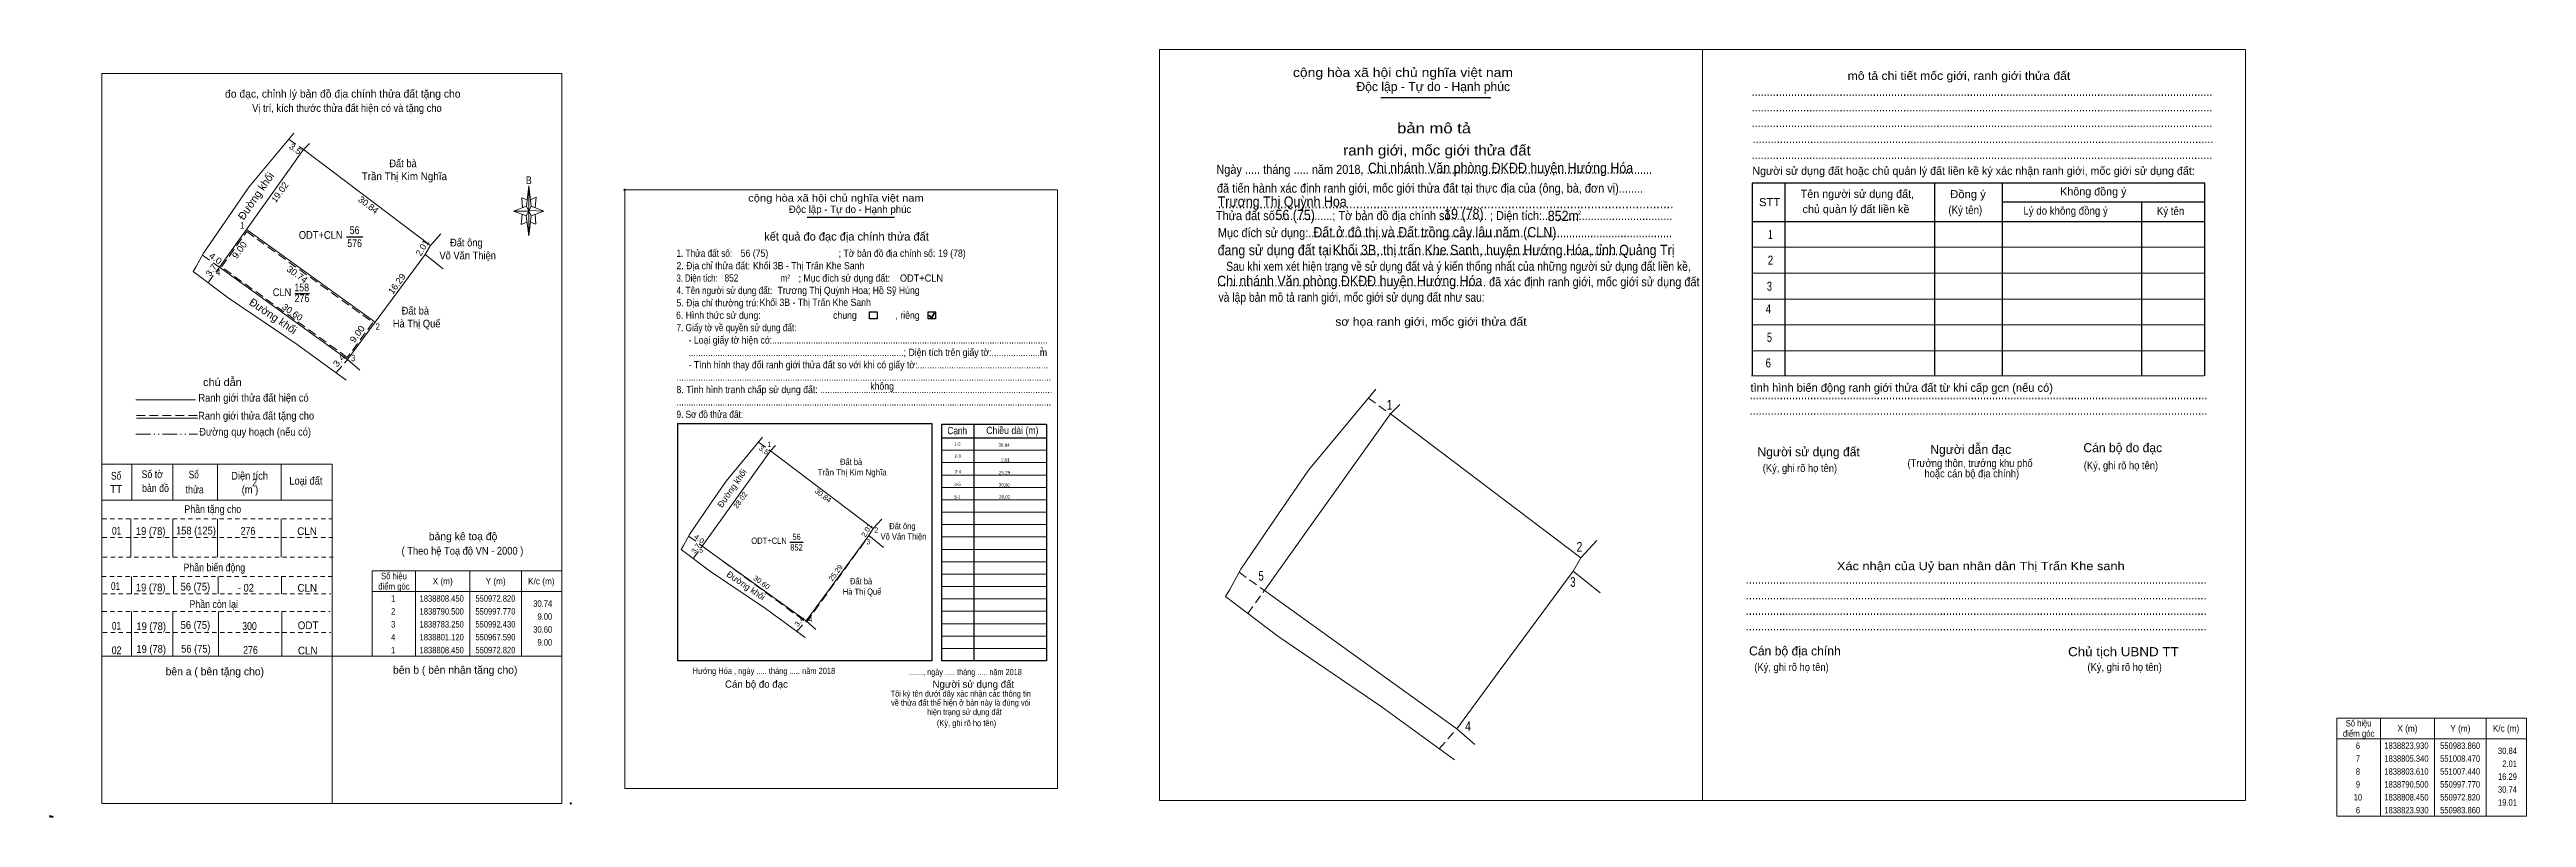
# Model space of a CAD drawing. Header units: metres. Extents: x 550494 to 551512, y 1838712 to 1838862.
# Drawn here: x 551032.4 to 551512.2, y 1838713 to 1838861.8 of the extents above; entities that cross this region are included whole.
import ezdxf
from ezdxf.enums import TextEntityAlignment as Align

# ---------------------------------------------------------------- set-up
doc = ezdxf.new("R2010")
doc.units = ezdxf.units.M
doc.header["$LTSCALE"] = 0.56
doc.header["$PDMODE"] = 32
doc.header["$PDSIZE"] = 0.28
for name, pattern in [('DASH_DOUBLE_DOT', [9.2, 5, -1.2, 0.3, -1.2, 0.3, -1.2]), ('DOTTED', [1.5, 0.3, -1.2]), ('MEDIUM_DASHED', [4.5, 3, -1.5]), ('SHORT_DASHED', [2.7, 1.5, -1.2])]:
    doc.linetypes.add(name, pattern=pattern)
for name, color, linetype, lineweight in [('1', 7, 'DOTTED', 13), ('10', 7, 'Continuous', 13), ('5', 7, 'Continuous', 13), ('63', 7, 'Continuous', 13), ('7', 7, 'Continuous', 13)]:
    doc.layers.add(name, color=color, linetype=linetype, lineweight=lineweight)
for name, color, linetype in [('25', 7, 'Continuous'), ('30', 7, 'Continuous'), ('6', 7, 'Continuous')]:
    doc.layers.add(name, color=color, linetype=linetype)

msp = doc.modelspace()

# ---------------------------------------------------------------- linework, layer by layer
at = {"layer": '1', "linetype": 'Continuous'}
msp.add_line((551042.64, 1838774.43), (551087.04, 1838774.43), dxfattribs=at)
at = {"layer": '1', "linetype": 'SHORT_DASHED'}
for p, q in [((551042.64, 1838770.83), (551087.04, 1838770.83)), ((551042.64, 1838767.23), (551087.24, 1838767.23)), ((551042.74, 1838763.43), (551087.34, 1838763.43)), ((551042.54, 1838759.67), (551087.14, 1838759.67)), ((551042.62, 1838752.89), (551086.77, 1838752.89)), ((551042.74, 1838756.33), (551086.9, 1838756.33)), ((551042.74, 1838748.83), (551086.89, 1838748.83))]:
    msp.add_line(p, q, dxfattribs=at)
at = {"layer": '1', "linetype": 'Continuous'}
msp.add_lwpolyline([(551042.55, 1838857.15), (551131.6, 1838857.15), (551131.6, 1838715.65), (551042.55, 1838715.65)], close=True, dxfattribs=at)
at = {"layer": '10'}
for p, q in [((551070.99, 1838835.11), (551079.68, 1838845.59)), ((551082.76, 1838843.59), (551081.55, 1838842.38)), ((551070.51, 1838826.9), (551095.46, 1838808.95)), ((551106.16, 1838823.79), (551108.21, 1838826.03)), ((551060.81, 1838819.71), (551062.22, 1838822.32)), ((551065.28, 1838819.57), (551090.12, 1838801.7)), ((551105.13, 1838822.06), (551108.64, 1838819.25)), ((551080.36, 1838804.6), (551089.84, 1838797.7)), ((551092.46, 1838799.65), (551090.12, 1838801.7)), ((551276.26, 1838780.27), (551289.3, 1838795.99)), ((551293.92, 1838792.99), (551292.1, 1838791.18)), ((551163.46, 1838778.15), (551170.5, 1838786.64)), ((551172.99, 1838785.02), (551172.01, 1838784.04)), ((551155.21, 1838765.68), (551156.35, 1838767.78)), ((551191.1, 1838767.58), (551193.95, 1838765.3)), ((551191.94, 1838768.98), (551193.61, 1838770.79)), ((551329.02, 1838763.29), (551332.1, 1838766.65)), ((551158.83, 1838765.56), (551178.95, 1838751.09)), ((551261, 1838757.17), (551263.11, 1838761.08)), ((551327.48, 1838760.7), (551332.74, 1838756.48)), ((551171.04, 1838753.44), (551178.72, 1838747.85)), ((551267.7, 1838756.96), (551304.96, 1838730.16)), ((551180.84, 1838749.42), (551178.95, 1838751.09)), ((551290.32, 1838734.5), (551304.54, 1838724.16)), ((551308.47, 1838727.08), (551304.96, 1838730.16))]:
    msp.add_line(p, q, dxfattribs=at)
at = {"layer": '10', "linetype": 'MEDIUM_DASHED'}
for p, q in [((551078.7, 1838844.41), (551081.55, 1838842.38)), ((551062, 1838821.91), (551065.28, 1838819.57)), ((551063.13, 1838816.59), (551065.28, 1838819.57)), ((551087.87, 1838799.13), (551090.12, 1838801.7)), ((551287.83, 1838794.22), (551292.1, 1838791.18)), ((551169.7, 1838785.68), (551172.01, 1838784.04)), ((551156.18, 1838767.46), (551158.83, 1838765.56)), ((551157.08, 1838763.15), (551158.83, 1838765.56)), ((551262.78, 1838760.47), (551267.7, 1838756.96)), ((551264.48, 1838752.49), (551267.7, 1838756.96)), ((551177.13, 1838749), (551178.95, 1838751.09)), ((551301.58, 1838726.3), (551304.96, 1838730.16))]:
    msp.add_line(p, q, dxfattribs=at)
at = {"layer": '10', "lineweight": 25}
for p, q in [((551089.92, 1838825.5), (551093.05, 1838825.5)), ((551079.88, 1838814.49), (551082.72, 1838814.49)), ((551175.81, 1838766.33), (551178.35, 1838766.33))]:
    msp.add_line(p, q, dxfattribs=at)
at = {"layer": '10'}
for points in [[(551081.55, 1838842.38), (551070.51, 1838826.9), (551065.28, 1838819.57)], [(551081.55, 1838842.38), (551106.16, 1838823.79), (551105.13, 1838822.06)], [(551070.99, 1838835.11), (551067.03, 1838829.34), (551062.22, 1838822.32)], [(551080.36, 1838804.6), (551067, 1838813.65), (551060.24, 1838818.78), (551060.81, 1838819.71)], [(551105.13, 1838822.06), (551095.46, 1838808.95), (551090.12, 1838801.7)], [(551292.1, 1838791.18), (551275.54, 1838767.96), (551267.7, 1838756.96)], [(551292.1, 1838791.18), (551329.02, 1838763.29), (551327.48, 1838760.7)], [(551172.01, 1838784.04), (551163.06, 1838771.5), (551158.83, 1838765.56)], [(551172.01, 1838784.04), (551191.94, 1838768.98), (551191.1, 1838767.58)], [(551163.46, 1838778.15), (551160.24, 1838773.47), (551156.35, 1838767.78)], [(551276.26, 1838780.27), (551270.32, 1838771.62), (551263.11, 1838761.08)], [(551191.1, 1838767.58), (551183.28, 1838756.96), (551178.95, 1838751.09)], [(551171.04, 1838753.44), (551160.23, 1838760.76), (551154.74, 1838764.92), (551155.21, 1838765.68)], [(551290.32, 1838734.5), (551270.28, 1838748.08), (551260.14, 1838755.78), (551261, 1838757.17)], [(551327.48, 1838760.7), (551312.97, 1838741.03), (551304.96, 1838730.16)]]:
    msp.add_lwpolyline(points, dxfattribs=at)
at = {"layer": '10', "linetype": 'MEDIUM_DASHED'}
msp.add_lwpolyline([(551070.58, 1838826.48), (551095.04, 1838808.88), (551090.05, 1838802.12), (551065.7, 1838819.64)], close=True, dxfattribs=at)
msp.add_lwpolyline([(551158.83, 1838765.56), (551178.98, 1838750.8), (551191.1, 1838767.58)], dxfattribs=at)
at = {"layer": '5'}
for p, q in [((551124.75, 1838831.45), (551125.2, 1838835.35)), ((551124.75, 1838829.55), (551122.25, 1838830.45)), ((551125.65, 1838829.55), (551125.2, 1838825.65)), ((551125.65, 1838831.45), (551128.15, 1838830.45)), ((551126.45, 1838829.85), (551126.55, 1838827.95)), ((551126.55, 1838827.95), (551125.5, 1838828.35)), ((551049.13, 1838793.91), (551060.63, 1838793.91)), ((551049.23, 1838790.35), (551061.13, 1838790.35)), ((551042.64, 1838781.43), (551087.15, 1838781.43)), ((551048.3, 1838781.43), (551048.3, 1838774.43)), ((551056.3, 1838781.43), (551056.3, 1838774.43)), ((551064.94, 1838781.43), (551064.94, 1838774.57)), ((551077.24, 1838781.43), (551077.24, 1838774.43)), ((551087.15, 1838781.43), (551087.15, 1838715.65)), ((551048.14, 1838770.83), (551048.14, 1838763.43)), ((551056.3, 1838770.83), (551056.3, 1838763.43)), ((551064.94, 1838770.83), (551064.94, 1838763.43)), ((551077.24, 1838770.83), (551077.24, 1838763.43)), ((551048.24, 1838759.67), (551048.24, 1838756.33)), ((551056.4, 1838759.67), (551056.4, 1838756.33)), ((551065.04, 1838759.67), (551065.04, 1838756.33)), ((551077.34, 1838759.67), (551077.34, 1838756.33)), ((551048.27, 1838752.89), (551048.27, 1838744.37)), ((551056.25, 1838752.89), (551056.25, 1838744.37)), ((551065.09, 1838752.89), (551065.09, 1838744.25)), ((551077.37, 1838752.89), (551077.37, 1838744.37)), ((551042.55, 1838744.25), (551131.6, 1838744.25))]:
    msp.add_line(p, q, dxfattribs=at)
at = {"layer": '5', "linetype": 'MEDIUM_DASHED'}
msp.add_line((551049.23, 1838790.85), (551061.03, 1838790.85), dxfattribs=at)
at = {"layer": '5', "linetype": 'DASH_DOUBLE_DOT'}
msp.add_line((551049.13, 1838787.25), (551061.03, 1838787.25), dxfattribs=at)
at = {"layer": '5'}
for points in [[(551125.2, 1838835.35), (551125.65, 1838831.45), (551125.2, 1838830.45)], [(551125.2, 1838830.45), (551122.25, 1838830.45), (551124.75, 1838831.45), (551125.65, 1838829.55), (551128.15, 1838830.45), (551125.2, 1838830.55)], [(551125.2, 1838830.45), (551125.2, 1838825.65), (551124.7, 1838829.55)]]:
    msp.add_lwpolyline(points, close=True, dxfattribs=at)
for points in [[(551125.2, 1838830.45), (551124.75, 1838831.45), (551122.25, 1838830.45)], [(551123.95, 1838829.85), (551123.75, 1838827.85), (551124.85, 1838828.35)], [(551124.9, 1838832.65), (551123.85, 1838833.05), (551124, 1838831.15)], [(551125.2, 1838830.45), (551125.65, 1838829.55), (551128.15, 1838830.45)], [(551125.55, 1838832.65), (551126.65, 1838833.15), (551126.45, 1838831.15)]]:
    msp.add_lwpolyline(points, dxfattribs=at)
for p in [(551133.35, 1838715.69), (551032.53, 1838713.19), (551032.93, 1838713.11)]:
    msp.add_point(p, dxfattribs=at)
at = {"layer": '63'}
for p, q in [((551103.3, 1838760.75), (551103.3, 1838744.25)), ((551113.8, 1838760.75), (551113.8, 1838744.25)), ((551123.8, 1838760.75), (551123.8, 1838744.25)), ((551094.9, 1838756.75), (551131.6, 1838756.75)), ((551475.45, 1838728.23), (551512.15, 1838728.23)), ((551483.85, 1838732.23), (551483.85, 1838713.23)), ((551494.35, 1838732.23), (551494.35, 1838713.23)), ((551504.35, 1838732.23), (551504.35, 1838713.23))]:
    msp.add_line(p, q, dxfattribs=at)
for points in [[(551094.9, 1838760.75), (551131.6, 1838760.75), (551131.6, 1838744.25), (551094.9, 1838744.25)], [(551475.45, 1838732.23), (551512.15, 1838732.23), (551512.15, 1838713.23), (551475.45, 1838713.23)]]:
    msp.add_lwpolyline(points, close=True, dxfattribs=at)
at = {"layer": '7', "lineweight": 25}
for p, q in [((551290.28, 1838852.45), (551311.55, 1838852.45)), ((551368.5, 1838835.9), (551368.5, 1838798.54)), ((551397.52, 1838835.75), (551397.52, 1838798.54)), ((551410.62, 1838835.75), (551410.62, 1838798.54)), ((551179.11, 1838829.28), (551196.07, 1838829.28)), ((551410.62, 1838832.28), (551449.85, 1838832.28)), ((551437.56, 1838832.28), (551437.56, 1838798.54)), ((551362.2, 1838828.47), (551449.85, 1838828.47)), ((551205.19, 1838786.52), (551225.47, 1838786.52)), ((551211.39, 1838789.2), (551211.39, 1838743.32))]:
    msp.add_line(p, q, dxfattribs=at)
at = {"layer": '7'}
for p, q in [((551362.2, 1838823.46), (551449.85, 1838823.46)), ((551362.2, 1838818.44), (551449.85, 1838818.44)), ((551362.2, 1838813.42), (551449.85, 1838813.42)), ((551362.2, 1838808.4), (551449.85, 1838808.4)), ((551362.2, 1838803.39), (551449.85, 1838803.39)), ((551362.05, 1838798.54), (551449.7, 1838798.54)), ((551205.19, 1838784.12), (551225.47, 1838784.12)), ((551205.19, 1838781.72), (551225.47, 1838781.72)), ((551205.19, 1838779.32), (551225.47, 1838779.32)), ((551205.19, 1838776.92), (551225.47, 1838776.92)), ((551205.19, 1838774.52), (551225.47, 1838774.52)), ((551205.19, 1838772.12), (551225.47, 1838772.12)), ((551205.19, 1838769.72), (551225.47, 1838769.72)), ((551205.19, 1838767.32), (551225.47, 1838767.32)), ((551205.19, 1838764.92), (551225.47, 1838764.92)), ((551205.19, 1838762.52), (551225.47, 1838762.52)), ((551205.19, 1838760.12), (551225.47, 1838760.12)), ((551205.19, 1838757.72), (551225.47, 1838757.72)), ((551205.19, 1838755.32), (551225.47, 1838755.32)), ((551205.19, 1838752.92), (551225.47, 1838752.92)), ((551205.19, 1838750.52), (551225.47, 1838750.52)), ((551205.19, 1838748.12), (551225.47, 1838748.12)), ((551205.19, 1838745.72), (551225.47, 1838745.72))]:
    msp.add_line(p, q, dxfattribs=at)
at = {"layer": '7', "lineweight": 35}
for p, q in [((551202.76, 1838810.32), (551203.24, 1838809.7)), ((551203.24, 1838809.7), (551203.82, 1838810.74))]:
    msp.add_line(p, q, dxfattribs=at)
at = {"layer": '7'}
for points in [[(551247.35, 1838861.77), (551352.53, 1838861.77), (551352.53, 1838716.29), (551247.35, 1838716.29)], [(551352.53, 1838861.77), (551457.72, 1838861.77), (551457.72, 1838716.28), (551352.53, 1838716.28)], [(551352.54, 1838861.77), (551457.72, 1838861.77), (551457.72, 1838716.28), (551352.54, 1838716.28)], [(551143.79, 1838834.6), (551227.65, 1838834.6), (551227.65, 1838718.6), (551143.79, 1838718.6)]]:
    msp.add_lwpolyline(points, close=True, dxfattribs=at)
at = {"layer": '7', "lineweight": 25}
msp.add_lwpolyline([(551449.85, 1838798.54), (551449.85, 1838835.9), (551362.2, 1838835.9), (551362.2, 1838798.54)], dxfattribs=at)
for points in [[(551191.24, 1838810.94), (551192.69, 1838810.94), (551192.69, 1838809.59), (551191.24, 1838809.59)], [(551202.58, 1838810.94), (551204.02, 1838810.94), (551204.02, 1838809.59), (551202.58, 1838809.59)], [(551154.07, 1838789.28), (551203.27, 1838789.28), (551203.27, 1838743.32), (551154.07, 1838743.32)], [(551205.19, 1838789.2), (551225.47, 1838789.2), (551225.47, 1838743.32), (551205.19, 1838743.32)]]:
    msp.add_lwpolyline(points, close=True, dxfattribs=at)
at = {"layer": '7'}
msp.add_point((551143.79, 1838834.6), dxfattribs=at)

# ---------------------------------------------------------------- texts
at = {"layer": '1', "width": 0.85}
msp.add_text('2', height=1.5, dxfattribs=at).set_placement((551072.105, 1838777.13), align=Align.CENTER)
at = {"layer": '1', "width": 0.9}
msp.add_text('Hướng Hóa , ngày ..... tháng ..... năm 2018', height=1.2, dxfattribs=at).set_placement((551156.96, 1838740.77))
at = {"layer": '10'}
for s, height, rotation, width, p in [('3.5', 1.2, 324.538, 1.1, (551079.6519, 1838842.0351)), ('19.02', 1.25, 54.504, 1.05, (551077.4802, 1838833.7471)), ('30.84', 1.25, 322.933, 1.05, (551093.7733, 1838831.1727)), ('9.00', 1.25, 54.492, 1.1, (551069.6852, 1838822.567)), ('3.7', 1.2, 54.19, 1.1, (551064.2001, 1838818.6589)), ('4.0', 1.2, 324.495, 1.15, (551064.1865, 1838820.8063)), ('30.74', 1.25, 324.267, 1.05, (551079.99, 1838817.6662)), ('16.29', 1.25, 53.587, 1.05, (551100.1754, 1838816.004)), ('30.60', 1.25, 324.269, 1.05, (551079.08, 1838810.3663)), ('9.00', 1.25, 53.626, 1.1, (551092.498, 1838806.2744)), ('3.4', 1.2, 48.798, 1.2, (551088.946, 1838801.1448)), ('3.5', 0.972, 324.538, 1.1, (551170.478, 1838783.7503)), ('30.84', 1.012, 322.933, 1.05, (551181.9049, 1838774.9559)), ('28.02', 1.01, 54.504, 1.05, (551166.6003, 1838774.1768)), ('4.0', 0.972, 324.495, 1.15, (551157.9427, 1838766.5588)), ('3.7', 0.972, 54.19, 1.1, (551157.9562, 1838764.8156)), ('25.29', 1.01, 53.587, 1.05, (551185.0645, 1838760.0802)), ('30.60', 1.012, 324.269, 1.05, (551170.0094, 1838758.1085)), ('3.4', 0.972, 48.798, 1.2, (551177.9978, 1838750.6299))]:
    msp.add_text(s, height=height, rotation=rotation, dxfattribs=dict(at, width=width)).set_placement(p, align=Align.CENTER)
for s, height, width, p in [('Đất bà ', 1.5, 0.9, (551101.11, 1838838.96)), ('Trần Thị Kim Nghĩa', 1.5, 0.95, (551101.115, 1838836.46)), ('576', 1.5, 0.85, (551091.48, 1838823.49)), ('56', 1.5, 0.85, (551091.485, 1838826.01)), ('Đất ông ', 1.5, 0.9, (551113.375, 1838823.61)), ('Võ Văn Thiện', 1.5, 0.9, (551113.38, 1838821.11)), ('158', 1.5, 0.85, (551081.23, 1838814.92)), ('276', 1.5, 0.85, (551081.28, 1838812.82)), ('Đất bà ', 1.5, 0.9, (551103.49, 1838810.42)), ('Hà Thị Quế', 1.5, 0.9, (551103.49, 1838807.92)), ('Đất bà ', 1.215, 0.9, (551187.845, 1838781.26)), ('Trần Thị Kim Nghĩa', 1.215, 0.95, (551187.86, 1838779.24)), ('56', 1.215, 0.85, (551177.085, 1838766.73)), ('Võ Văn Thiện', 1.215, 0.9, (551197.79, 1838766.81)), ('Đất ông ', 1.215, 0.9, (551197.79, 1838768.83)), ('852', 1.22, 0.85, (551177.07, 1838764.7)), ('Hà Thị Quế', 1.215, 0.9, (551189.775, 1838756.12)), ('Đất bà ', 1.215, 0.9, (551189.775, 1838758.14))]:
    msp.add_text(s, height=height, dxfattribs=dict(at, width=width)).set_placement(p, align=Align.CENTER)
for s, height, rotation, p in [('Đường khối', 1.5, 55.538, (551072.9972, 1838832.9606)), ('2.01', 1.25, 59.231, (551105.1324, 1838823.0253)), ('Đường khối', 1.5, 325.886, (551075.2844, 1838809.4913)), ('Đường khối', 1.215, 55.538, (551165.0818, 1838776.4113)), ('2.01', 1.012, 59.231, (551191.1061, 1838768.356)), ('Đường khối', 1.215, 325.886, (551166.9393, 1838757.3967))]:
    msp.add_text(s, height=height, rotation=rotation, dxfattribs=at).set_placement(p, align=Align.CENTER)
for s, height, width, p in [(' 1', 1.25, 0.75, (551070.12, 1838827.07)), ('ODT+CLN ', 1.5, 0.9, (551089.65, 1838825.09)), (' 4', 1.25, 0.85, (551065.45, 1838817.98)), ('CLN ', 1.5, 0.9, (551079.73, 1838813.99)), (' 2', 1.25, 0.85, (551096.37, 1838807.48)), (' 3', 1.25, 0.8, (551091.6, 1838801.36)), (' 1', 1.875, 0.75, (551292.47, 1838792)), (' 1', 1.012, 0.75, (551172.16, 1838784.77)), ('ODT+CLN ', 1.215, 0.9, (551175.59, 1838765.99)), ('3', 1.01, 0.75, (551191.36, 1838765.88)), ('2', 1.01, 0.8, (551192.89, 1838768.15)), ('5', 1.01, 0.75, (551158.96, 1838764.27)), ('2', 1.87, 0.8, (551329.28, 1838764.49)), ('5', 1.87, 0.75, (551267.59, 1838758.86)), ('3', 1.87, 0.75, (551327.97, 1838757.66)), ('4', 1.01, 0.8, (551180.14, 1838750.81)), ('4', 1.87, 0.8, (551307.71, 1838729.75))]:
    msp.add_text(s, height=height, dxfattribs=dict(at, width=width)).set_placement(p, align=Align.RIGHT)
for height, p in [(0.01, (551060.8149, 1838819.71)), (0.01, (551060.8149, 1838819.71)), (0.01, (551060.8149, 1838819.71)), (0.01, (551080.3649, 1838804.6)), (0.01, (551080.3649, 1838804.6)), (0.01, (551080.3649, 1838804.6)), (0.01, (551090.1249, 1838801.7)), (0.01, (551090.1249, 1838801.7)), (0.01, (551090.1249, 1838801.7)), (0.0081, (551155.2139, 1838765.68)), (0.0081, (551155.2139, 1838765.68)), (0.0081, (551155.2139, 1838765.68)), (0.015, (551261.0073, 1838757.17)), (0.015, (551261.0073, 1838757.17)), (0.015, (551261.0073, 1838757.17)), (0.0081, (551171.0439, 1838753.44)), (0.0081, (551171.0439, 1838753.44)), (0.0081, (551171.0439, 1838753.44)), (0.0081, (551178.9539, 1838751.09)), (0.0081, (551178.9539, 1838751.09)), (0.0081, (551178.9539, 1838751.09)), (0.015, (551290.3273, 1838734.5)), (0.015, (551290.3273, 1838734.5)), (0.015, (551290.3273, 1838734.5)), (0.015, (551304.9673, 1838730.16)), (0.015, (551304.9673, 1838730.16)), (0.015, (551304.9673, 1838730.16))]:
    msp.add_text('D', height=height, dxfattribs=at).set_placement(p, align=Align.CENTER)
at = {"layer": '25', "width": 0.9}
for s, p in [('Chi nhánh Văn phòng ĐKĐĐ huyện Hướng Hóa', (551287.76, 1838837.83)), ('Đất ở đô thị và Đất trồng cây lâu năm (CLN)', (551277.18, 1838825.37)), ('Chi nhánh Văn phòng ĐKĐĐ huyện Hướng Hóa', (551258.56, 1838815.93))]:
    msp.add_text(s, height=2, dxfattribs=at).set_placement(p)
at = {"layer": '30'}
for s, width, p in [('1-2', 0.85, (551208.85, 1838785.01)), ('2-3', 0.85, (551208.94, 1838782.69)), ('30.84', 0.85, (551218.35, 1838784.81)), ('2.01', 0.8, (551218.39, 1838781.93)), ('4-5', 0.85, (551208.9, 1838777.21)), ('3-4', 0.85, (551208.97, 1838779.68)), ('30.60', 0.85, (551218.41, 1838777.1)), ('25.29', 0.85, (551218.44, 1838779.47)), ('5-1', 0.8, (551208.87, 1838774.77)), ('28.02', 0.85, (551218.48, 1838774.76))]:
    msp.add_text(s, height=0.64, dxfattribs=dict(at, width=width)).set_placement(p, align=Align.RIGHT)
at = {"layer": '5'}
for s, p in [('đo đạc, chỉnh lý bản đồ địa chính thửa đất tặng cho', (551089.19, 1838852.45)), ('bảng kê toạ độ', (551112.49, 1838766.7)), ('bên a ( bên tặng cho)', (551064.405, 1838740.52)), ('bên b ( bên nhận tặng cho)', (551110.975, 1838740.82))]:
    msp.add_text(s, height=1.5, dxfattribs=at).set_placement(p, align=Align.CENTER)
for s, width, p in [('Vị trí, kích thước thửa đất hiện có và tặng cho', 0.9, (551089.99, 1838849.69)), ('B', 0.85, (551125.22, 1838835.69)), ('chú dẫn', 1.05, (551065.87, 1838796.57)), ('Ranh giới thửa đất tặng cho', 0.9, (551072.4, 1838790.07)), ('Ranh giới thửa đất hiện có ', 0.9, (551072.15, 1838793.55)), ('Đường quy hoạch (nếu có)', 0.9, (551072.205, 1838786.95)), ('TT', 0.95, (551045.285, 1838775.87)), ('Số', 0.8, (551045.29, 1838778.43)), ('Số tờ', 0.85, (551052.29, 1838778.73)), ('bản đồ', 0.85, (551052.915, 1838776.03)), ('thửa', 0.85, (551060.5, 1838775.77)), ('Số', 0.8, (551060.33, 1838778.67)), ('Diện tích', 0.9, (551071.135, 1838778.43)), ('(m )', 0.9, (551071.21, 1838775.77)), ('Loại đất', 0.9, (551082.045, 1838777.47)), ('Phần tặng cho', 0.85, (551064.015, 1838771.97)), ('01', 0.8, (551045.38, 1838767.77)), ('19 (78)', 0.9, (551051.98, 1838767.72)), ('158 (125)', 0.9, (551060.75, 1838767.81)), ('276', 0.85, (551070.83, 1838767.76)), ('CLN', 0.95, (551082.275, 1838767.7)), ('Phần biến động', 0.85, (551064.305, 1838760.67)), ('( Theo hệ Toạ độ VN - 2000 )', 0.9, (551112.365, 1838763.9)), ('01', 0.8, (551045.18, 1838757.05)), ('19 (78)', 0.9, (551051.98, 1838756.79)), ('56 (75)', 0.9, (551060.64, 1838756.94)), ('- 02', 0.9, (551070.42, 1838756.73)), ('CLN', 0.95, (551082.305, 1838756.71)), ('Phần còn lại', 0.85, (551064.185, 1838753.55)), ('01', 0.8, (551045.36, 1838749.37)), ('19 (78)', 0.9, (551052.08, 1838749.28)), ('56 (75)', 0.9, (551060.64, 1838749.52)), ('300', 0.85, (551071.125, 1838749.31)), ('ODT', 0.95, (551082.47, 1838749.46)), ('02', 0.85, (551045.375, 1838744.61)), ('19 (78)', 0.9, (551052.08, 1838744.87)), ('56 (75)', 0.9, (551060.74, 1838744.91)), ('276', 0.85, (551071.31, 1838744.69)), ('CLN', 0.95, (551082.405, 1838744.57))]:
    msp.add_text(s, height=1.5, dxfattribs=dict(at, width=width)).set_placement(p, align=Align.CENTER)
at = {"layer": '6'}
for s, height, width, p in [('Trương Thị Quỳnh Hoa', 2, 0.9, (551258.64, 1838831.31)), ('Trương Thị Quỳnh Hoa; Hồ Sỹ Hùng', 1.4, 0.9, (551173.4, 1838814.41)), ('ODT+CLN', 1.4, 0.95, (551197.1, 1838816.79))]:
    msp.add_text(s, height=height, dxfattribs=dict(at, width=width)).set_placement(p)
at = {"layer": '63'}
for s, width, p in [('điểm góc', 0.9, (551099.1, 1838757.13)), ('Số hiệu', 0.85, (551099.1, 1838759.13)), ('X (m)', 0.95, (551108.55, 1838758.13)), ('Y (m)', 0.95, (551118.805, 1838758.13)), ('K/c (m)', 0.95, (551127.645, 1838758.13)), (' 2', 0.85, (551098.755, 1838752.28)), (' 1', 0.75, (551098.75, 1838754.78)), ('1838808.450', 0.85, (551108.35, 1838754.78)), ('1838790.500', 0.85, (551108.35, 1838752.28)), ('550972.820', 0.85, (551118.75, 1838754.78)), ('550997.770', 0.85, (551118.75, 1838752.28)), (' 4', 0.85, (551098.75, 1838747.28)), (' 3', 0.8, (551098.745, 1838749.78)), ('1838783.250', 0.85, (551108.35, 1838749.78)), ('1838801.120', 0.85, (551108.35, 1838747.28)), ('550992.430', 0.85, (551118.75, 1838749.78)), ('550967.590', 0.85, (551118.75, 1838747.28)), (' 1', 0.75, (551098.75, 1838744.78)), ('1838808.450', 0.85, (551108.35, 1838744.78)), ('550972.820', 0.85, (551118.75, 1838744.78)), ('điểm góc', 0.9, (551479.65, 1838728.61)), ('Số hiệu', 0.85, (551479.65, 1838730.61)), ('X (m)', 0.95, (551489.1, 1838729.61)), ('Y (m)', 0.95, (551499.355, 1838729.61)), ('K/c (m)', 0.95, (551508.195, 1838729.61)), (' 6', 0.85, (551479.305, 1838726.26)), (' 7', 0.8, (551479.305, 1838723.76)), ('1838823.930', 0.85, (551488.9, 1838726.26)), ('1838805.340', 0.85, (551488.9, 1838723.76)), ('550983.860', 0.85, (551499.3, 1838726.26)), ('551008.470', 0.85, (551499.3, 1838723.76)), (' 9', 0.85, (551479.3, 1838718.76)), (' 8', 0.8, (551479.305, 1838721.26)), ('1838803.610', 0.85, (551488.9, 1838721.26)), ('1838790.500', 0.85, (551488.9, 1838718.76)), ('551007.440', 0.85, (551499.3, 1838721.26)), ('550997.770', 0.85, (551499.3, 1838718.76)), (' 10', 0.85, (551479.3, 1838716.26)), (' 6', 0.85, (551479.305, 1838713.76)), ('1838808.450', 0.85, (551488.9, 1838716.26)), ('1838823.930', 0.85, (551488.9, 1838713.76)), ('550972.820', 0.85, (551499.3, 1838716.26)), ('550983.860', 0.85, (551499.3, 1838713.76))]:
    msp.add_text(s, height=1.25, dxfattribs=dict(at, width=width)).set_placement(p, align=Align.CENTER)
for s, width, p in [('30.74', 0.85, (551129.75, 1838753.78)), ('9.00', 0.85, (551129.75, 1838751.28)), ('30.60', 0.85, (551129.75, 1838748.78)), ('9.00', 0.85, (551129.75, 1838746.28)), ('30.84', 0.85, (551510.3, 1838725.26)), ('2.01', 0.8, (551510.3, 1838722.76)), ('30.74', 0.85, (551510.3, 1838717.76)), ('16.29', 0.85, (551510.3, 1838720.26)), ('19.01', 0.85, (551510.3, 1838715.26))]:
    msp.add_text(s, height=1.25, dxfattribs=dict(at, width=width)).set_placement(p, align=Align.RIGHT)
at = {"layer": '7'}
for s, height, width, p in [('cộng hòa xã hội chủ nghĩa việt nam', 1.756, 1.15, (551273.22, 1838856.45)), ('........................................................................................................................................................', 1.756, 0.9, (551362.06, 1838852.79)), ('........................................................................................................................................................', 1.756, 0.9, (551362.06, 1838849.79)), ('........................................................................................................................................................', 1.756, 0.9, (551362.06, 1838846.77)), ('........................................................................................................................................................', 1.756, 0.9, (551362.25, 1838843.65)), ('Ngày ..... tháng ..... năm 2018, ..............................................................................................', 1.76, 0.9, (551258.4, 1838837.67)), ('........................................................................................................................................................', 1.756, 0.9, (551362.06, 1838840.53)), ('cộng hòa xã hội chủ nghĩa việt nam', 1.4, 1.15, (551167.72, 1838832.31)), (' đã tiến hành xác định ranh giới, mốc giới thửa đất tại thực địa của (ông, bà, đơn vị)........', 1.756, 0.9, (551257.92, 1838834.03)), ('Đồng ý', 1.555, 1.05, (551400.52, 1838832.97)), ('Thửa đất số:..................; Tờ bản đồ địa chính số:........... ; Diện tích:...........................................', 1.756, 0.9, (551258.31, 1838828.71)), ('....................................................................................................................................', 2, 0.9, (551258.68, 1838831.03)), ('56 (75)', 2, 0.9, (551269.85, 1838828.72)), ('19 (78)', 2, 0.9, (551302.52, 1838828.94)), ('852m', 2, 0.9, (551322.58, 1838828.53)), ('2', 0.7999, 0.8, (551328.46, 1838829.75)), ('STT', 1.555, 1.05, (551363.5, 1838831.43)), ('(Ký tên)', 1.555, 0.9, (551400.18, 1838829.93)), ('Lý do không đồng ý', 1.555, 0.9, (551414.72, 1838829.77)), ('Ký tên', 1.555, 0.9, (551440.56, 1838829.71)), ('đang sử dụng đất tại ......................................................................................', 2, 0.9, (551258.64, 1838821.91)), ('Mục đích sử dụng:........................................................................................................................', 1.756, 0.9, (551258.68, 1838825.41)), ('Khối 3B, thị trấn Khe Sanh, huyện Hướng Hóa, tỉnh Quảng Trị', 2, 0.9, (551280.92, 1838821.93)), ('2. Địa chỉ thửa đất:', 1.4, 0.9, (551153.82, 1838819.19)), ('1. Thửa đất số:', 1.4, 0.85, (551153.82, 1838821.59)), ('56 (75)', 1.4, 0.9, (551166.26, 1838821.59)), ('Khối 3B - Thị Trấn Khe Sanh', 1.4, 0.9, (551168.66, 1838819.19)), ('; Tờ bản đồ địa chính số:', 1.4, 0.9, (551185.24, 1838821.59)), ('19 (78)', 1.4, 0.9, (551204.5, 1838821.61)), ('Sau khi xem xét hiện trạng về sử dụng đất và ý kiến thống nhất của những người sử dụng đất liền kề,', 1.756, 0.85, (551260.3, 1838818.89)), ('4. Tên người sử dụng đất:', 1.4, 0.85, (551153.82, 1838814.39)), ('3. Diện tích:', 1.4, 0.8, (551153.82, 1838816.79)), ('852', 1.4, 0.85, (551163.14, 1838816.81)), ('m', 1.4, 0.8, (551174, 1838816.79)), ('2', 0.7999, 0.8, (551175.26, 1838817.35)), ('; Mục đích sử dụng đất:', 1.4, 0.9, (551177.48, 1838816.79)), ('......................................................................................... đã xác định ranh giới, mốc giới sử dụng đất', 1.752, 0.9, (551258.5, 1838815.89)), (' và lập bản mô tả ranh giới, mốc giới sử dụng đất như sau:', 1.756, 0.85, (551258.26, 1838812.89)), ('6. Hình thức sử dụng:', 1.4, 0.9, (551153.74, 1838809.59)), ('5. Địa chỉ thường trú:', 1.4, 0.9, (551153.82, 1838811.99)), ('Khối 3B - Thị Trấn Khe Sanh', 1.4, 0.9, (551169.93, 1838812.09)), ('chung                , riêng', 1.4, 0.9, (551184.16, 1838809.59)), ('7. Giấy tờ về quyền sử dụng đất:', 1.4, 0.85, (551153.82, 1838807.19)), ('     - Loại giấy tờ hiện có:..................................................................................................................', 1.4, 0.9, (551153.82, 1838804.79)), ('     - Tình hình thay đổi ranh giới thửa đất so với khi có giấy tờ:......................................................', 1.4, 0.9, (551153.82, 1838799.99)), ('     .........................................................................................; Diện tích trên giấy tờ:....................m', 1.4, 0.9, (551153.82, 1838802.39)), ('2', 0.7999, 0.8, (551224.3, 1838803.27)), ('8. Tình hình tranh chấp sử dụng đất: ................................................................................................', 1.4, 0.9, (551153.82, 1838795.19)), ('...........................................................................................................................................................', 1.4, 0.9, (551153.82, 1838797.59)), ('không', 1.4, 0.9, (551191.36, 1838795.85)), ('9. Sơ đồ thửa đất:', 1.4, 0.85, (551153.82, 1838790.39)), ('...........................................................................................................................................................', 1.4, 0.9, (551153.82, 1838792.79)), ('.......................................................................................................................................................', 1.756, 0.9, (551361.66, 1838794.01)), ('.......................................................................................................................................................', 1.756, 0.9, (551361.66, 1838790.99)), ('Cạnh', 1.4, 0.85, (551206.3, 1838787.23)), ('Chiều dài (m)', 1.4, 0.9, (551213.82, 1838787.27)), ('(Ký, ghi rõ họ tên)', 1.505, 0.9, (551364.22, 1838779.93)), ('(Ký, ghi rõ họ tên)', 1.505, 0.9, (551426.4, 1838780.43)), ('........................................................................................................................................................', 1.756, 0.9, (551360.94, 1838758.25)), ('........................................................................................................................................................', 1.756, 0.9, (551360.94, 1838755.23)), ('........................................................................................................................................................', 1.756, 0.9, (551360.94, 1838752.23)), ('........................................................................................................................................................', 1.756, 0.9, (551360.94, 1838749.23)), ('(Ký, ghi rõ họ tên)', 1.505, 0.9, (551362.6, 1838741.37)), ('Chủ tịch UBND TT', 1.76, 1.1, (551423.36, 1838744.21)), ('(Ký, ghi rõ họ tên)', 1.505, 0.9, (551427.12, 1838741.37)), ('......., ngày ..... tháng ..... năm 2018', 1.2, 0.85, (551198.86, 1838740.55)), ('(Ký, ghi rõ họ tên)', 1.2, 0.9, (551204.26, 1838730.67))]:
    msp.add_text(s, height=height, dxfattribs=dict(at, width=width)).set_placement(p)
for s, height, p in [('Độc lập - Tự do - Hạnh phúc', 1.756, (551285.52, 1838853.71)), ('Người sử dụng đất hoặc chủ quản lý đất liền kề ký xác nhận ranh giới, mốc giới sử dụng đất:', 1.555, (551362.2, 1838837.49)), ('Tên người sử dụng đất,', 1.555, (551371.58, 1838833.03)), ('Không đồng ý', 1.555, (551421.84, 1838833.49)), ('Độc lập - Tự do - Hạnh phúc', 1.4, (551175.58, 1838830.11)), ('chủ quản lý đất liền kề', 1.555, (551371.94, 1838830.07)), ('tình hình biến động ranh giới thửa đất từ khi cấp gcn (nếu có)', 1.605, (551361.86, 1838795.45)), ('Người sử dụng đất', 1.756, (551363.2, 1838782.95)), ('Người dẫn đạc', 1.76, (551396.66, 1838783.41)), ('Cán bộ đo đạc', 1.752, (551426.34, 1838783.75)), ('Cán bộ địa chính', 1.756, (551361.58, 1838744.37)), ('Cán bộ đo đạc', 1.4, (551163.22, 1838738.11)), ('Người sử dụng đất', 1.4, (551203.42, 1838738.11))]:
    msp.add_text(s, height=height, dxfattribs=at).set_placement(p)
for s, height, width, p in [('mô tả chi tiết mốc giới, ranh giới thửa đất', 1.605, 1.1, (551402.23, 1838855.89)), ('ranh giới, mốc giới thửa đất', 2.007, 1.1, (551301.13, 1838841.25)), ('bản mô tả', 2.007, 1.2, (551300.57, 1838845.53)), ('1', 1.756, 0.7, (551365.705, 1838825.07)), ('2', 1.756, 0.8, (551365.715, 1838820.07)), ('3', 1.756, 0.75, (551365.515, 1838815.03)), ('sơ họa ranh giới, mốc giới thửa đất', 1.605, 1.1, (551299.955, 1838808.25)), ('4', 1.756, 0.8, (551365.32, 1838810.65)), ('5', 1.756, 0.75, (551365.525, 1838805.13)), ('6', 1.756, 0.8, (551365.295, 1838800.17)), ('(Trưởng thôn, trưởng khu phố', 1.505, 0.9, (551404.38, 1838780.87)), ('hoặc cán bộ địa chính)', 1.505, 0.9, (551404.72, 1838778.87)), ('Xác nhận của Uỷ ban nhân dân Thị Trấn Khe sanh', 1.61, 1.15, (551406.46, 1838760.89)), ('Tôi ký tên dưới đây xác nhận các thông tin', 1.157, 0.9, (551208.88, 1838736.39)), ('về thửa đất thể hiện ở bản này là đúng vói', 1.157, 0.9, (551208.88, 1838734.63)), ('hiện trạng sử dụng đất', 1.157, 0.9, (551209.595, 1838732.85))]:
    msp.add_text(s, height=height, dxfattribs=dict(at, width=width)).set_placement(p, align=Align.CENTER)
msp.add_text('kết quả đo đạc địa chính thửa đất', height=1.6, dxfattribs=at).set_placement((551186.755, 1838824.75), align=Align.CENTER)

doc.saveas('drawing.dxf')
